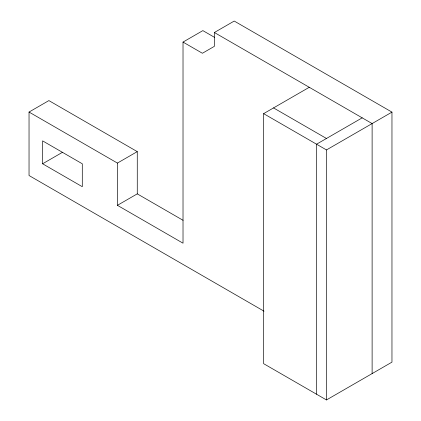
<?xml version="1.0" encoding="UTF-8"?>
<svg xmlns="http://www.w3.org/2000/svg" width="421" height="421" viewBox="0 0 421 421"><rect width="100%" height="100%" fill="white"/><g stroke="black" fill="none" stroke-linecap="round" stroke-linejoin="round"><path stroke-width="0.63" d="M264.014 311.187L29.038 175.525L29.038 112.054L48.883 100.593L137.267 151.623L137.267 193.865L183.072 220.309M29.038 112.054L117.422 163.08L117.422 205.322L183.019 243.196L183.019 42.074L202.869 30.617L214.494 37.332M183.019 42.074L202.396 53.262L214.378 46.342L214.378 32.506L234.223 21.05L391.962 112.118L391.962 362.139L326.47 399.95L263.62 363.665L263.62 113.644L309.267 87.294M42.6 163.785L82.29 186.703L82.29 163.785L42.6 140.872L42.6 163.785L62.445 152.328M117.422 163.08L137.267 151.623M117.422 205.322L137.267 193.865M362.192 117.848L316.545 144.203L316.545 394.219M263.62 113.644L326.47 149.929L391.962 112.118M214.378 32.506L372.117 123.574L372.117 373.595M273.545 107.918L326.47 138.472M326.47 149.929L326.47 399.95"/></g></svg>
